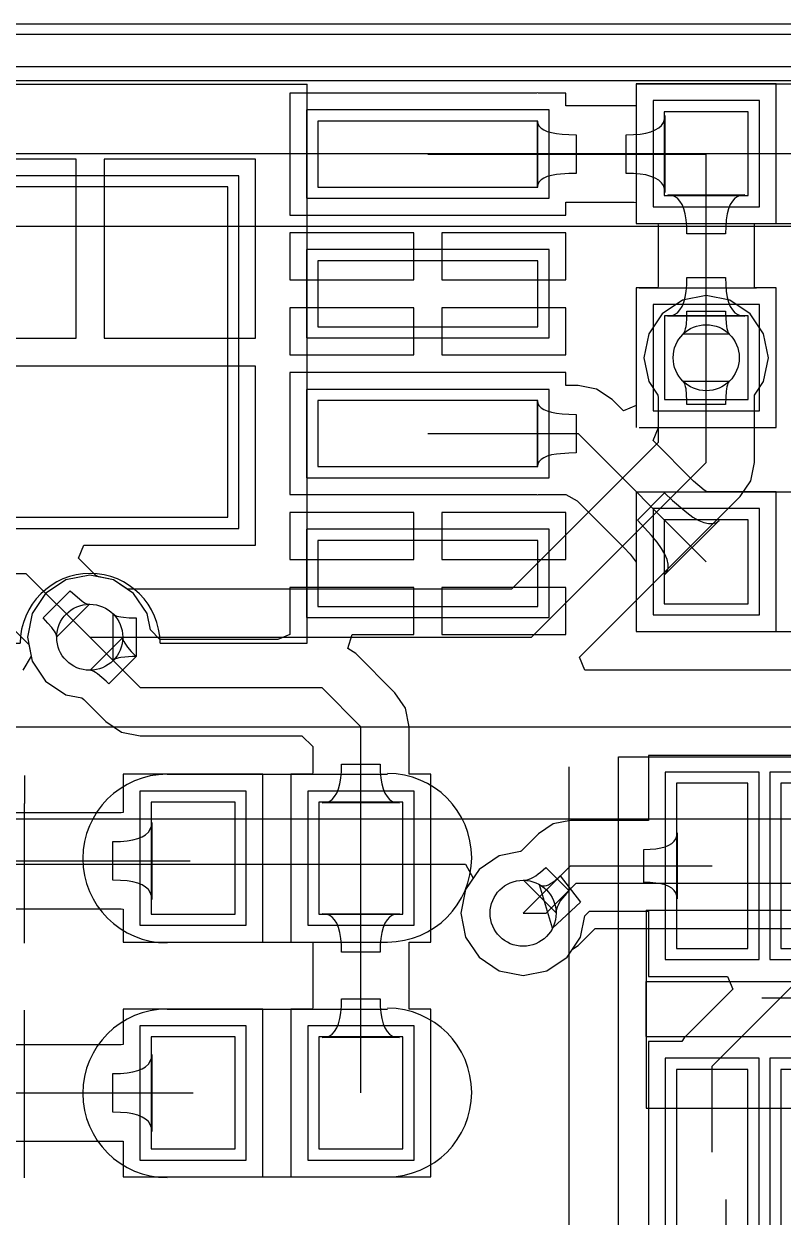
# Model space of a CAD drawing. Header units: millimetres. Extents: x 54.7 to 132.3, y 69.9 to 97.5.
# Drawn here: x 83.32 to 90.22, y 86.68 to 97.52 of the extents above; entities that cross this region are included whole.
import ezdxf

# ---------------------------------------------------------------- set-up
doc = ezdxf.new("R2010")
doc.units = ezdxf.units.MM
for name, color, linetype in [('BottomLayer', 5, 'Continuous'), ('BottomOverlay', 54, 'Continuous'), ('KeepOutLayer', 6, 'Continuous'), ('Mechanical13', 56, 'Continuous'), ('Mechanical15', 56, 'Continuous'), ('MultiLayer', 9, 'Continuous'), ('TopLayer', 1, 'Continuous'), ('TopOverlay', 2, 'Continuous'), ('TopPaste', 8, 'Continuous'), ('TopSolder', 216, 'Continuous')]:
    doc.layers.add(name, color=color, linetype=linetype)

# ---------------------------------------------------------------- blocks, each defined once
blk = doc.blocks.new('TP4056_6')
at = {"layer": 'TopLayer'}
for p, q in [((-3.996, 3.606), (-3.996, 3.006)), ((-1.996, 3.606), (-3.996, 3.606)), ((-1.996, 3.006), (-1.996, 3.606)), ((2.052, 3.606), (2.052, 3.006)), ((4.052, 3.606), (2.052, 3.606)), ((4.052, 3.006), (4.052, 3.606)), ((-3.996, 3.006), (-1.996, 3.006)), ((2.052, 3.006), (4.052, 3.006)), ((-1.178, 2.795), (-1.178, -0.205)), ((1.322, 2.795), (-1.178, 2.795)), ((1.322, -0.205), (1.322, 2.795)), ((-3.996, 2.336), (-3.996, 1.736)), ((-1.996, 2.336), (-3.996, 2.336)), ((-1.996, 1.736), (-1.996, 2.336)), ((2.052, 2.336), (2.052, 1.736)), ((4.052, 2.336), (2.052, 2.336)), ((4.052, 1.736), (4.052, 2.336)), ((-3.996, 1.736), (-1.996, 1.736)), ((2.052, 1.736), (4.052, 1.736)), ((-3.996, 1.066), (-3.996, 0.466)), ((-1.996, 1.066), (-3.996, 1.066)), ((-1.996, 0.466), (-1.996, 1.066)), ((2.052, 1.066), (2.052, 0.466)), ((4.052, 1.066), (2.052, 1.066)), ((4.052, 0.466), (4.052, 1.066)), ((-3.996, 0.466), (-1.996, 0.466)), ((2.052, 0.466), (4.052, 0.466)), ((-3.996, -0.204), (-3.996, -0.804)), ((-1.996, -0.204), (-3.996, -0.204)), ((-1.996, -0.804), (-1.996, -0.204)), ((-1.178, -0.205), (1.322, -0.205)), ((2.052, -0.204), (2.052, -0.804)), ((4.052, -0.204), (2.052, -0.204)), ((4.052, -0.804), (4.052, -0.204)), ((-3.996, -0.804), (-1.996, -0.804)), ((2.052, -0.804), (4.052, -0.804))]:
    blk.add_line(p, q, dxfattribs=at)
at = {"layer": 'TopOverlay'}
for p, q in [((-1.898, 3.941), (-1.898, -1.139)), ((-0.563, 3.941), (-1.898, 3.941)), ((1.942, 3.941), (0.707, 3.941)), ((1.942, 3.941), (1.942, -1.139)), ((1.942, -1.139), (-1.898, -1.139))]:
    blk.add_line(p, q, dxfattribs=at)
blk.add_arc((0.072, 3.941), 0.635, 180, 0, dxfattribs=at)
at = {"layer": 'TopPaste'}
for p, q in [((-3.996, 3.606), (-3.996, 3.006)), ((-1.996, 3.606), (-3.996, 3.606)), ((-1.996, 3.006), (-1.996, 3.606)), ((2.052, 3.606), (2.052, 3.006)), ((4.052, 3.606), (2.052, 3.606)), ((4.052, 3.006), (4.052, 3.606)), ((-3.996, 3.006), (-1.996, 3.006)), ((2.052, 3.006), (4.052, 3.006)), ((-1.178, 2.795), (-1.178, -0.205)), ((1.322, 2.795), (-1.178, 2.795)), ((1.322, -0.205), (1.322, 2.795)), ((-3.996, 2.336), (-3.996, 1.736)), ((-1.996, 2.336), (-3.996, 2.336)), ((-1.996, 1.736), (-1.996, 2.336)), ((2.052, 2.336), (2.052, 1.736)), ((4.052, 2.336), (2.052, 2.336)), ((4.052, 1.736), (4.052, 2.336)), ((-3.996, 1.736), (-1.996, 1.736)), ((2.052, 1.736), (4.052, 1.736)), ((-3.996, 1.066), (-3.996, 0.466)), ((-1.996, 1.066), (-3.996, 1.066)), ((-1.996, 0.466), (-1.996, 1.066)), ((2.052, 1.066), (2.052, 0.466)), ((4.052, 1.066), (2.052, 1.066)), ((4.052, 0.466), (4.052, 1.066)), ((-3.996, 0.466), (-1.996, 0.466)), ((2.052, 0.466), (4.052, 0.466)), ((-3.996, -0.204), (-3.996, -0.804)), ((-1.996, -0.204), (-3.996, -0.204)), ((-1.996, -0.804), (-1.996, -0.204)), ((-1.178, -0.205), (1.322, -0.205)), ((2.052, -0.204), (2.052, -0.804)), ((4.052, -0.204), (2.052, -0.204)), ((4.052, -0.804), (4.052, -0.204)), ((-3.996, -0.804), (-1.996, -0.804)), ((2.052, -0.804), (4.052, -0.804))]:
    blk.add_line(p, q, dxfattribs=at)
at = {"layer": 'TopSolder'}
for p, q in [((-4.097, 3.707), (-4.097, 2.904)), ((-1.894, 3.707), (-4.097, 3.707)), ((-1.894, 2.904), (-1.894, 3.707)), ((1.951, 3.707), (1.951, 2.904)), ((4.154, 3.707), (1.951, 3.707)), ((4.154, 2.904), (4.154, 3.707)), ((-4.097, 2.904), (-1.894, 2.904)), ((-1.279, 2.897), (-1.279, -0.306)), ((1.424, 2.897), (-1.279, 2.897)), ((1.424, -0.306), (1.424, 2.897)), ((1.951, 2.904), (4.154, 2.904)), ((-4.097, 2.437), (-4.097, 1.634)), ((-1.894, 2.437), (-4.097, 2.437)), ((-1.894, 1.634), (-1.894, 2.437)), ((1.951, 2.437), (1.951, 1.634)), ((4.154, 2.437), (1.951, 2.437)), ((4.154, 1.634), (4.154, 2.437)), ((-4.097, 1.634), (-1.894, 1.634)), ((1.951, 1.634), (4.154, 1.634)), ((-4.097, 1.167), (-4.097, 0.364)), ((-1.894, 1.167), (-4.097, 1.167)), ((-1.894, 0.364), (-1.894, 1.167)), ((1.951, 1.167), (1.951, 0.364)), ((4.154, 1.167), (1.951, 1.167)), ((4.154, 0.364), (4.154, 1.167)), ((-4.097, 0.364), (-1.894, 0.364)), ((1.951, 0.364), (4.154, 0.364)), ((-4.097, -0.103), (-4.097, -0.906)), ((-1.894, -0.103), (-4.097, -0.103)), ((-1.894, -0.906), (-1.894, -0.103)), ((1.951, -0.103), (1.951, -0.906)), ((4.154, -0.103), (1.951, -0.103)), ((4.154, -0.906), (4.154, -0.103)), ((-1.279, -0.306), (1.424, -0.306)), ((-4.097, -0.906), (-1.894, -0.906)), ((1.951, -0.906), (4.154, -0.906))]:
    blk.add_line(p, q, dxfattribs=at)
blk = doc.blocks.new('IMH3A_9')
at = {"layer": 'Mechanical13'}
for p, q in [((-1.5, 1.002), (-1.5, -0.798)), ((1.6, 1.002), (-1.5, 1.002)), ((1.6, -0.798), (1.6, 1.002)), ((1.6, -0.798), (-1.5, -0.798))]:
    blk.add_line(p, q, dxfattribs=at)
at = {"layer": 'Mechanical15'}
for p, q in [((-1.75, 2.388), (-1.75, -2.191)), ((1.85, 2.388), (-1.75, 2.388)), ((1.85, 2.388), (1.85, -2.191)), ((0.05, 0.5), (0.05, -0.5)), ((0.55, 0), (-0.45, 0)), ((1.85, -2.191), (-1.75, -2.191))]:
    blk.add_line(p, q, dxfattribs=at)
at = {"layer": 'TopLayer'}
for p, q in [((-0.575, 2.15), (-1.225, 2.15)), ((-1.225, 2.15), (-1.225, 0.65)), ((-0.575, 0.65), (-0.575, 2.15)), ((0.375, 2.15), (-0.275, 2.15)), ((-0.275, 2.15), (-0.275, 0.65)), ((0.375, 0.65), (0.375, 2.15)), ((1.325, 2.15), (0.675, 2.15)), ((0.675, 2.15), (0.675, 0.65)), ((1.325, 0.65), (1.325, 2.15)), ((-1.225, 0.65), (-0.575, 0.65)), ((-0.275, 0.65), (0.375, 0.65)), ((0.675, 0.65), (1.325, 0.65)), ((-0.575, -0.45), (-1.225, -0.45)), ((-1.225, -0.45), (-1.225, -1.95)), ((-0.575, -1.95), (-0.575, -0.45)), ((0.375, -0.45), (-0.275, -0.45)), ((-0.275, -0.45), (-0.275, -1.95)), ((0.375, -1.95), (0.375, -0.45)), ((1.325, -0.45), (0.675, -0.45)), ((0.675, -0.45), (0.675, -1.95)), ((1.325, -1.95), (1.325, -0.45)), ((-1.225, -1.95), (-0.575, -1.95)), ((-0.275, -1.95), (0.375, -1.95)), ((0.675, -1.95), (1.325, -1.95))]:
    blk.add_line(p, q, dxfattribs=at)
at = {"layer": 'TopOverlay'}
for p, q in [((2.3, 2.3), (2.3, -2.1)), ((1.6, 0.352), (-1.5, 0.352)), ((-1.5, 0.352), (-1.5, -0.148)), ((1.6, 0.352), (1.6, -0.148)), ((1.6, -0.148), (-1.5, -0.148))]:
    blk.add_line(p, q, dxfattribs=at)
at = {"layer": 'TopPaste'}
for p, q in [((-0.575, 2.15), (-1.225, 2.15)), ((-1.225, 2.15), (-1.225, 0.65)), ((-0.575, 0.65), (-0.575, 2.15)), ((0.375, 2.15), (-0.275, 2.15)), ((-0.275, 2.15), (-0.275, 0.65)), ((0.375, 0.65), (0.375, 2.15)), ((1.325, 2.15), (0.675, 2.15)), ((0.675, 2.15), (0.675, 0.65)), ((1.325, 0.65), (1.325, 2.15)), ((-1.225, 0.65), (-0.575, 0.65)), ((-0.275, 0.65), (0.375, 0.65)), ((0.675, 0.65), (1.325, 0.65)), ((-0.575, -0.45), (-1.225, -0.45)), ((-1.225, -0.45), (-1.225, -1.95)), ((-0.575, -1.95), (-0.575, -0.45)), ((0.375, -0.45), (-0.275, -0.45)), ((-0.275, -0.45), (-0.275, -1.95)), ((0.375, -1.95), (0.375, -0.45)), ((1.325, -0.45), (0.675, -0.45)), ((0.675, -0.45), (0.675, -1.95)), ((1.325, -1.95), (1.325, -0.45)), ((-1.225, -1.95), (-0.575, -1.95)), ((-0.275, -1.95), (0.375, -1.95)), ((0.675, -1.95), (1.325, -1.95))]:
    blk.add_line(p, q, dxfattribs=at)
at = {"layer": 'TopSolder'}
for p, q in [((-0.473, 2.252), (-1.327, 2.252)), ((-1.327, 2.252), (-1.327, 0.548)), ((-0.473, 0.548), (-0.473, 2.252)), ((0.477, 2.252), (-0.377, 2.252)), ((-0.377, 2.252), (-0.377, 0.548)), ((0.477, 0.548), (0.477, 2.252)), ((1.427, 2.252), (0.573, 2.252)), ((0.573, 2.252), (0.573, 0.548)), ((1.427, 0.548), (1.427, 2.252)), ((-1.327, 0.548), (-0.473, 0.548)), ((-0.377, 0.548), (0.477, 0.548)), ((0.573, 0.548), (1.427, 0.548)), ((-0.473, -0.348), (-1.327, -0.348)), ((-1.327, -0.348), (-1.327, -2.052)), ((-0.473, -2.052), (-0.473, -0.348)), ((0.477, -0.348), (-0.377, -0.348)), ((-0.377, -0.348), (-0.377, -2.052)), ((0.477, -2.052), (0.477, -0.348)), ((1.427, -0.348), (0.573, -0.348)), ((0.573, -0.348), (0.573, -2.052)), ((1.427, -2.052), (1.427, -0.348)), ((-1.327, -2.052), (-0.473, -2.052)), ((-0.377, -2.052), (0.477, -2.052)), ((0.573, -2.052), (1.427, -2.052))]:
    blk.add_line(p, q, dxfattribs=at)
blk = doc.blocks.new('SSH1106_B_12')
at = {"layer": 'BottomOverlay'}
blk.add_line((37.362, -25.381), (2.762, -25.381), dxfattribs=at)
blk = doc.blocks.new('R0603_16')
at = {"layer": 'TopLayer'}
for p, q in [((-1.0795, 0.381), (-1.0795, -0.381)), ((-0.3175, 0.381), (-1.0795, 0.381)), ((-0.3175, -0.381), (-0.3175, 0.381)), ((0.3175, 0.381), (0.3175, -0.381)), ((1.0795, 0.381), (0.3175, 0.381)), ((1.0795, -0.381), (1.0795, 0.381)), ((-1.0795, -0.381), (-0.3175, -0.381)), ((0.3175, -0.381), (1.0795, -0.381))]:
    blk.add_line(p, q, dxfattribs=at)
at = {"layer": 'TopOverlay'}
for p, q in [((-1.3335, 0.635), (-1.3335, -0.635)), ((1.3335, 0.635), (-1.3335, 0.635)), ((1.3335, 0.635), (1.3335, -0.635)), ((1.3335, -0.635), (-1.3335, -0.635))]:
    blk.add_line(p, q, dxfattribs=at)
at = {"layer": 'TopPaste'}
for p, q in [((-1.0795, 0.381), (-1.0795, -0.381)), ((-0.3175, 0.381), (-1.0795, 0.381)), ((-0.3175, -0.381), (-0.3175, 0.381)), ((0.3175, 0.381), (0.3175, -0.381)), ((1.0795, 0.381), (0.3175, 0.381)), ((1.0795, -0.381), (1.0795, 0.381)), ((-1.0795, -0.381), (-0.3175, -0.381)), ((0.3175, -0.381), (1.0795, -0.381))]:
    blk.add_line(p, q, dxfattribs=at)
at = {"layer": 'TopSolder'}
for p, q in [((-1.1811, 0.4826), (-1.1811, -0.4826)), ((-0.2159, 0.4826), (-1.1811, 0.4826)), ((-0.2159, -0.4826), (-0.2159, 0.4826)), ((0.2159, 0.4826), (0.2159, -0.4826)), ((1.1811, 0.4826), (0.2159, 0.4826)), ((1.1811, -0.4826), (1.1811, 0.4826)), ((-1.1811, -0.4826), (-0.2159, -0.4826)), ((0.2159, -0.4826), (1.1811, -0.4826))]:
    blk.add_line(p, q, dxfattribs=at)
blk = doc.blocks.new('R0603_19')
at = {"layer": 'TopLayer'}
for p, q in [((-1.0795, 0.381), (-1.0795, -0.381)), ((-0.3175, 0.381), (-1.0795, 0.381)), ((-0.3175, -0.381), (-0.3175, 0.381)), ((0.3175, 0.381), (0.3175, -0.381)), ((1.0795, 0.381), (0.3175, 0.381)), ((1.0795, -0.381), (1.0795, 0.381)), ((-1.0795, -0.381), (-0.3175, -0.381)), ((0.3175, -0.381), (1.0795, -0.381))]:
    blk.add_line(p, q, dxfattribs=at)
at = {"layer": 'TopOverlay'}
for p, q in [((-1.3335, -0.635), (-1.3335, 0.635)), ((-1.3335, 0.635), (1.3335, 0.635)), ((1.3335, -0.635), (1.3335, 0.635)), ((-1.3335, -0.635), (1.3335, -0.635))]:
    blk.add_line(p, q, dxfattribs=at)
at = {"layer": 'TopPaste'}
for p, q in [((-1.0795, 0.381), (-1.0795, -0.381)), ((-0.3175, 0.381), (-1.0795, 0.381)), ((-0.3175, -0.381), (-0.3175, 0.381)), ((0.3175, 0.381), (0.3175, -0.381)), ((1.0795, 0.381), (0.3175, 0.381)), ((1.0795, -0.381), (1.0795, 0.381)), ((-1.0795, -0.381), (-0.3175, -0.381)), ((0.3175, -0.381), (1.0795, -0.381))]:
    blk.add_line(p, q, dxfattribs=at)
at = {"layer": 'TopSolder'}
for p, q in [((-1.1811, 0.4826), (-1.1811, -0.4826)), ((-0.2159, 0.4826), (-1.1811, 0.4826)), ((-0.2159, -0.4826), (-0.2159, 0.4826)), ((0.2159, 0.4826), (0.2159, -0.4826)), ((1.1811, 0.4826), (0.2159, 0.4826)), ((1.1811, -0.4826), (1.1811, 0.4826)), ((-1.1811, -0.4826), (-0.2159, -0.4826)), ((0.2159, -0.4826), (1.1811, -0.4826))]:
    blk.add_line(p, q, dxfattribs=at)
blk = doc.blocks.new('LED_37')
at = {"layer": 'TopLayer'}
for p, q in [((-1.143, 0.508), (-1.143, -0.508)), ((-0.381, 0.508), (-1.143, 0.508)), ((-0.381, -0.508), (-0.381, 0.508)), ((0.381, 0.508), (0.381, -0.508)), ((1.143, 0.508), (0.381, 0.508)), ((1.143, -0.508), (1.143, 0.508)), ((-1.143, -0.508), (-0.381, -0.508)), ((0.381, -0.508), (1.143, -0.508))]:
    blk.add_line(p, q, dxfattribs=at)
at = {"layer": 'TopOverlay'}
for p, q in [((-0.997, 0.762), (1.003, 0.762)), ((-2.294, 0.497), (-2.294, 0.751)), ((-2.294, -0.773), (-2.294, 0.497)), ((-0.997, -0.762), (1.003, -0.762))]:
    blk.add_line(p, q, dxfattribs=at)
for centre, start, end in [((-0.997, -0.004), 90, 270), ((1.003, 0.004), 270, 90)]:
    blk.add_arc(centre, 0.766, start, end, dxfattribs=at)
at = {"layer": 'TopPaste'}
for p, q in [((-1.143, 0.508), (-1.143, -0.508)), ((-0.381, 0.508), (-1.143, 0.508)), ((-0.381, -0.508), (-0.381, 0.508)), ((0.381, 0.508), (0.381, -0.508)), ((1.143, 0.508), (0.381, 0.508)), ((1.143, -0.508), (1.143, 0.508)), ((-1.143, -0.508), (-0.381, -0.508)), ((0.381, -0.508), (1.143, -0.508))]:
    blk.add_line(p, q, dxfattribs=at)
at = {"layer": 'TopSolder'}
for p, q in [((-1.245, 0.61), (-1.245, -0.61)), ((-0.279, 0.61), (-1.245, 0.61)), ((-0.279, -0.61), (-0.279, 0.61)), ((0.279, 0.61), (0.279, -0.61)), ((1.245, 0.61), (0.279, 0.61)), ((1.245, -0.61), (1.245, 0.61)), ((-1.245, -0.61), (-0.279, -0.61)), ((0.279, -0.61), (1.245, -0.61))]:
    blk.add_line(p, q, dxfattribs=at)
blk = doc.blocks.new('LED_38')
at = {"layer": 'TopLayer'}
for p, q in [((-1.143, 0.508), (-1.143, -0.508)), ((-0.381, 0.508), (-1.143, 0.508)), ((-0.381, -0.508), (-0.381, 0.508)), ((0.381, 0.508), (0.381, -0.508)), ((1.143, 0.508), (0.381, 0.508)), ((1.143, -0.508), (1.143, 0.508)), ((-1.143, -0.508), (-0.381, -0.508)), ((0.381, -0.508), (1.143, -0.508))]:
    blk.add_line(p, q, dxfattribs=at)
at = {"layer": 'TopOverlay'}
for p, q in [((-0.997, 0.762), (1.003, 0.762)), ((-2.294, 0.751), (-2.294, 0.497)), ((-2.294, -0.773), (-2.294, 0.497)), ((-0.997, -0.762), (1.003, -0.762))]:
    blk.add_line(p, q, dxfattribs=at)
for centre, start, end in [((-0.997, -0.004), 90, 270), ((1.003, 0.004), 270, 90)]:
    blk.add_arc(centre, 0.766, start, end, dxfattribs=at)
at = {"layer": 'TopPaste'}
for p, q in [((-1.143, 0.508), (-1.143, -0.508)), ((-0.381, 0.508), (-1.143, 0.508)), ((-0.381, -0.508), (-0.381, 0.508)), ((0.381, 0.508), (0.381, -0.508)), ((1.143, 0.508), (0.381, 0.508)), ((1.143, -0.508), (1.143, 0.508)), ((-1.143, -0.508), (-0.381, -0.508)), ((0.381, -0.508), (1.143, -0.508))]:
    blk.add_line(p, q, dxfattribs=at)
at = {"layer": 'TopSolder'}
for p, q in [((-1.245, 0.61), (-1.245, -0.61)), ((-0.279, 0.61), (-1.245, 0.61)), ((-0.279, -0.61), (-0.279, 0.61)), ((0.279, 0.61), (0.279, -0.61)), ((1.245, 0.61), (0.279, 0.61)), ((1.245, -0.61), (1.245, 0.61)), ((-1.245, -0.61), (-0.279, -0.61)), ((0.279, -0.61), (1.245, -0.61))]:
    blk.add_line(p, q, dxfattribs=at)
blk = doc.blocks.new('C0603_43')
at = {"layer": 'TopLayer'}
for p, q in [((-0.356, 0.559), (-0.356, -0.203)), ((0.406, 0.559), (-0.356, 0.559)), ((0.406, -0.203), (0.406, 0.559)), ((1.041, 0.559), (1.041, -0.203)), ((1.803, 0.559), (1.041, 0.559)), ((1.803, -0.203), (1.803, 0.559)), ((-0.356, -0.203), (0.406, -0.203)), ((1.041, -0.203), (1.803, -0.203))]:
    blk.add_line(p, q, dxfattribs=at)
at = {"layer": 'TopOverlay'}
for p, q in [((-0.61, 0.813), (-0.61, -0.457)), ((0.457, 0.813), (-0.61, 0.813)), ((2.032, 0.813), (0.965, 0.813)), ((2.057, 0.813), (2.057, -0.457)), ((0.457, -0.457), (-0.61, -0.457)), ((2.032, -0.457), (0.965, -0.457))]:
    blk.add_line(p, q, dxfattribs=at)
at = {"layer": 'TopPaste'}
for p, q in [((-0.356, 0.559), (-0.356, -0.203)), ((0.406, 0.559), (-0.356, 0.559)), ((0.406, -0.203), (0.406, 0.559)), ((1.041, 0.559), (1.041, -0.203)), ((1.803, 0.559), (1.041, 0.559)), ((1.803, -0.203), (1.803, 0.559)), ((-0.356, -0.203), (0.406, -0.203)), ((1.041, -0.203), (1.803, -0.203))]:
    blk.add_line(p, q, dxfattribs=at)
at = {"layer": 'TopSolder'}
for p, q in [((-0.457, 0.66), (-0.457, -0.305)), ((0.508, 0.66), (-0.457, 0.66)), ((0.508, -0.305), (0.508, 0.66)), ((0.94, 0.66), (0.94, -0.305)), ((1.905, 0.66), (0.94, 0.66)), ((1.905, -0.305), (1.905, 0.66)), ((-0.457, -0.305), (0.508, -0.305)), ((0.94, -0.305), (1.905, -0.305))]:
    blk.add_line(p, q, dxfattribs=at)

msp = doc.modelspace()

# ---------------------------------------------------------------- linework, layer by layer
at = {"layer": 'BottomLayer'}
for p, q in [((58.634, 97.133), (97.593, 97.133)), ((92.075, 97.002), (81.712, 97.002)), ((81.712, 96.342), (92.075, 96.342)), ((81.985, 95.683), (92.075, 95.683)), ((89.306, 95.01), (89.123, 94.887)), ((89.522, 95.053), (89.306, 95.01)), ((89.738, 95.01), (89.522, 95.053)), ((89.922, 94.887), (89.738, 95.01)), ((89.123, 94.887), (89, 94.704)), ((90.044, 94.704), (89.922, 94.887)), ((89, 94.704), (88.957, 94.488)), ((90.087, 94.488), (90.044, 94.704)), ((88.957, 94.488), (89, 94.272)), ((89.522, 93.536), (89.522, 94.488)), ((90.044, 94.272), (90.087, 94.488)), ((89, 94.272), (89.083, 94.148)), ((89.319, 94.265), (89.312, 94.274)), ((89.312, 94.274), (89.732, 94.274)), ((89.325, 94.254), (89.319, 94.265)), ((89.33, 94.241), (89.325, 94.254)), ((89.335, 94.224), (89.33, 94.241)), ((89.339, 94.204), (89.335, 94.224)), ((89.71, 94.224), (89.706, 94.204)), ((89.714, 94.241), (89.71, 94.224)), ((89.72, 94.254), (89.714, 94.241)), ((89.726, 94.265), (89.72, 94.254)), ((89.732, 94.274), (89.726, 94.265)), ((89.96, 94.146), (90.044, 94.272)), ((89.083, 94.148), (89.085, 94.127)), ((89.085, 94.127), (89.085, 93.717)), ((89.347, 94.098), (89.339, 94.204)), ((89.699, 94.129), (89.697, 94.064)), ((89.703, 94.182), (89.699, 94.129)), ((89.706, 94.204), (89.703, 94.182)), ((89.96, 94.144), (89.96, 94.146)), ((89.96, 93.536), (89.96, 94.144)), ((89.347, 94.064), (89.347, 94.098)), ((89.697, 94.064), (89.347, 94.064)), ((89.085, 93.717), (87.754, 92.385)), ((87.935, 91.948), (89.522, 93.536)), ((89.926, 93.368), (89.96, 93.536)), ((89.832, 93.226), (89.926, 93.368)), ((88.372, 91.766), (89.832, 93.226)), ((83.922, 92.513), (83.705, 92.47)), ((84.138, 92.47), (83.922, 92.513)), ((83.705, 92.47), (83.522, 92.347)), ((84.264, 92.386), (84.138, 92.47)), ((84.265, 92.385), (84.264, 92.386)), ((87.754, 92.385), (84.265, 92.385)), ((83.522, 92.347), (83.4, 92.164)), ((83.4, 92.164), (83.357, 91.948)), ((84.136, 91.738), (84.136, 92.158)), ((84.136, 92.158), (84.144, 92.151)), ((84.144, 92.151), (84.155, 92.145)), ((84.155, 92.145), (84.169, 92.14)), ((84.169, 92.14), (84.186, 92.136)), ((84.186, 92.136), (84.205, 92.132)), ((84.205, 92.132), (84.228, 92.129)), ((84.228, 92.129), (84.281, 92.124)), ((84.281, 92.124), (84.345, 92.123)), ((84.345, 92.123), (84.345, 91.773)), ((83.357, 91.948), (83.391, 91.776)), ((83.922, 91.948), (87.935, 91.948)), ((83.391, 91.776), (83.314, 91.649)), ((84.144, 91.745), (84.136, 91.738)), ((84.155, 91.751), (84.144, 91.745)), ((84.169, 91.756), (84.155, 91.751)), ((84.186, 91.76), (84.169, 91.756)), ((84.205, 91.764), (84.186, 91.76)), ((84.312, 91.773), (84.205, 91.764)), ((84.345, 91.773), (84.312, 91.773)), ((88.42, 91.649), (88.372, 91.766)), ((92.929, 91.649), (88.42, 91.649)), ((73.177, 91.135), (93.193, 91.135)), ((75.692, 90.297), (103.175, 90.297)), ((75.863, 89.885), (87.337, 89.885)), ((87.337, 89.885), (87.405, 89.758)), ((88.173, 89.758), (88.197, 89.78)), ((88.197, 89.78), (88.381, 89.541)), ((87.405, 89.758), (87.337, 89.656)), ((88.127, 89.305), (88.009, 89.699)), ((88.009, 89.699), (88.023, 89.693)), ((88.023, 89.693), (88.038, 89.69)), ((88.038, 89.69), (88.054, 89.69)), ((88.054, 89.69), (88.071, 89.693)), ((88.068, 89.44), (88.341, 89.713)), ((88.071, 89.693), (88.09, 89.7)), ((88.09, 89.7), (88.109, 89.71)), ((88.109, 89.71), (88.129, 89.723)), ((88.129, 89.723), (88.151, 89.739)), ((88.151, 89.739), (88.173, 89.758)), ((88.341, 89.713), (99.492, 89.713)), ((87.337, 89.656), (87.294, 89.44)), ((88.381, 89.541), (88.127, 89.305)), ((87.294, 89.44), (87.337, 89.223)), ((87.859, 89.44), (88.068, 89.44)), ((88.359, 89.148), (88.512, 89.301)), ((88.512, 89.301), (93.933, 89.301)), ((87.337, 89.223), (87.459, 89.04)), ((88.307, 89.113), (88.359, 89.148)), ((87.459, 89.04), (87.642, 88.918)), ((88.075, 88.918), (88.258, 89.04)), ((88.258, 89.04), (88.307, 89.113)), ((87.642, 88.918), (87.859, 88.875)), ((87.859, 88.875), (88.075, 88.918))]:
    msp.add_line(p, q, dxfattribs=at)
for centre in [(89.522, 94.488), (83.922, 91.948), (87.859, 89.44)]:
    msp.add_circle(centre, 0.3, dxfattribs=at)
at = {"layer": 'KeepOutLayer'}
msp.add_line((58.532, 97.521), (130.127, 97.521), dxfattribs=at)
at = {"layer": 'MultiLayer'}
for centre in [(89.522, 94.488), (83.922, 91.948), (87.859, 89.44)]:
    msp.add_circle(centre, 0.3, dxfattribs=at)
at = {"layer": 'TopLayer'}
for p, q in [((75.118, 97.133), (97.593, 97.133)), ((90.157, 96.977), (88.887, 96.977)), ((88.887, 96.977), (88.887, 96.777)), ((90.157, 95.707), (90.157, 96.977)), ((87.981, 96.892), (85.739, 96.892)), ((85.739, 96.892), (85.739, 95.784)), ((87.99, 96.894), (87.981, 96.892)), ((88, 96.892), (87.99, 96.894)), ((88.247, 96.892), (88, 96.892)), ((88.247, 96.776), (88.247, 96.892)), ((88.869, 96.776), (88.247, 96.776)), ((88.887, 96.777), (88.869, 96.776)), ((87.99, 96.041), (87.99, 96.635)), ((87.99, 96.635), (87.994, 96.612)), ((87.994, 96.612), (88.004, 96.591)), ((89.116, 96.599), (89.133, 96.625)), ((89.133, 96.625), (89.144, 96.655)), ((89.144, 96.655), (89.147, 96.688)), ((89.147, 96.688), (89.147, 95.988)), ((88.004, 96.591), (88.022, 96.573)), ((88.022, 96.573), (88.046, 96.557)), ((88.046, 96.557), (88.078, 96.544)), ((88.078, 96.544), (88.116, 96.533)), ((88.116, 96.533), (88.162, 96.524)), ((88.162, 96.524), (88.214, 96.518)), ((88.214, 96.518), (88.274, 96.515)), ((88.274, 96.515), (88.34, 96.513)), ((88.34, 96.513), (88.34, 96.163)), ((88.794, 96.513), (88.861, 96.515)), ((88.794, 96.163), (88.794, 96.513)), ((88.861, 96.515), (88.921, 96.52)), ((88.921, 96.52), (88.974, 96.529)), ((88.974, 96.529), (89.02, 96.541)), ((89.02, 96.541), (89.059, 96.557)), ((89.059, 96.557), (89.091, 96.576)), ((89.091, 96.576), (89.116, 96.599)), ((83.798, 96.293), (82.421, 96.293)), ((83.798, 94.666), (83.798, 96.293)), ((85.429, 96.293), (84.052, 96.293)), ((84.052, 96.293), (84.052, 94.666)), ((85.429, 94.666), (85.429, 96.293)), ((86.993, 96.338), (89.519, 96.338)), ((89.522, 94.488), (89.522, 96.342)), ((87.994, 96.065), (87.99, 96.041)), ((88.004, 96.085), (87.994, 96.065)), ((88.022, 96.104), (88.004, 96.085)), ((88.046, 96.119), (88.022, 96.104)), ((88.078, 96.133), (88.046, 96.119)), ((88.116, 96.144), (88.078, 96.133)), ((88.162, 96.152), (88.116, 96.144)), ((88.274, 96.162), (88.162, 96.152)), ((88.34, 96.163), (88.274, 96.162)), ((88.861, 96.162), (88.794, 96.163)), ((88.921, 96.156), (88.861, 96.162)), ((88.974, 96.148), (88.921, 96.156)), ((89.02, 96.135), (88.974, 96.148)), ((89.059, 96.12), (89.02, 96.135)), ((89.091, 96.1), (89.059, 96.12)), ((89.116, 96.078), (89.091, 96.1)), ((89.133, 96.051), (89.116, 96.078)), ((89.144, 96.022), (89.133, 96.051)), ((89.147, 95.988), (89.144, 96.022)), ((89.206, 95.964), (89.172, 95.967)), ((89.172, 95.967), (89.872, 95.967)), ((89.235, 95.953), (89.206, 95.964)), ((89.262, 95.936), (89.235, 95.953)), ((89.809, 95.953), (89.783, 95.936)), ((89.839, 95.964), (89.809, 95.953)), ((89.872, 95.967), (89.839, 95.964)), ((88.247, 95.9), (88.26, 95.901)), ((88.247, 95.784), (88.247, 95.9)), ((88.26, 95.901), (88.869, 95.901)), ((88.869, 95.901), (88.887, 95.899)), ((88.887, 95.899), (88.887, 95.707)), ((89.284, 95.911), (89.262, 95.936)), ((89.304, 95.879), (89.284, 95.911)), ((89.319, 95.84), (89.304, 95.879)), ((89.741, 95.879), (89.725, 95.84)), ((89.76, 95.911), (89.741, 95.879)), ((89.783, 95.936), (89.76, 95.911)), ((85.739, 95.784), (87.981, 95.784)), ((87.981, 95.784), (87.99, 95.782)), ((87.99, 95.782), (88, 95.784)), ((88, 95.784), (88.247, 95.784)), ((89.332, 95.794), (89.319, 95.84)), ((89.34, 95.741), (89.332, 95.794)), ((89.346, 95.681), (89.34, 95.741)), ((89.704, 95.741), (89.699, 95.681)), ((89.713, 95.794), (89.704, 95.741)), ((89.725, 95.84), (89.713, 95.794)), ((88.887, 95.707), (89.083, 95.707)), ((89.083, 95.707), (89.085, 95.689)), ((89.085, 95.689), (89.085, 95.142)), ((89.347, 95.614), (89.346, 95.681)), ((89.699, 95.681), (89.697, 95.614)), ((89.96, 95.689), (89.961, 95.707)), ((89.96, 95.142), (89.96, 95.689)), ((89.961, 95.707), (90.157, 95.707)), ((86.866, 95.622), (85.739, 95.622)), ((85.739, 95.622), (85.739, 95.195)), ((86.866, 95.195), (86.866, 95.622)), ((88.247, 95.622), (87.12, 95.622)), ((87.12, 95.622), (87.12, 95.195)), ((88.247, 95.195), (88.247, 95.622)), ((89.697, 95.614), (89.347, 95.614)), ((85.739, 95.195), (86.866, 95.195)), ((87.12, 95.195), (88.247, 95.195)), ((89.346, 95.149), (89.347, 95.216)), ((89.347, 95.216), (89.697, 95.216)), ((89.697, 95.216), (89.699, 95.149)), ((89.083, 95.123), (88.887, 95.123)), ((88.887, 95.123), (88.887, 94.053)), ((89.085, 95.142), (89.083, 95.123)), ((89.332, 95.037), (89.34, 95.09)), ((89.34, 95.09), (89.346, 95.149)), ((89.699, 95.149), (89.704, 95.09)), ((89.704, 95.09), (89.713, 95.037)), ((89.961, 95.123), (89.96, 95.142)), ((90.157, 95.123), (89.961, 95.123)), ((90.157, 93.853), (90.157, 95.123)), ((89.304, 94.953), (89.319, 94.992)), ((89.319, 94.992), (89.332, 95.037)), ((89.713, 95.037), (89.725, 94.992)), ((89.725, 94.992), (89.741, 94.953)), ((86.866, 94.941), (85.739, 94.941)), ((85.739, 94.941), (85.739, 94.514)), ((86.866, 94.514), (86.866, 94.941)), ((88.247, 94.941), (87.12, 94.941)), ((87.12, 94.941), (87.12, 94.514)), ((88.247, 94.514), (88.247, 94.941)), ((89.172, 94.866), (89.206, 94.869)), ((89.872, 94.866), (89.172, 94.866)), ((89.206, 94.869), (89.235, 94.88)), ((89.235, 94.88), (89.262, 94.897)), ((89.262, 94.897), (89.284, 94.922)), ((89.284, 94.922), (89.304, 94.953)), ((89.346, 94.847), (89.347, 94.912)), ((89.347, 94.912), (89.697, 94.912)), ((89.697, 94.912), (89.698, 94.878)), ((89.698, 94.878), (89.706, 94.772)), ((89.741, 94.953), (89.76, 94.922)), ((89.76, 94.922), (89.783, 94.897)), ((89.783, 94.897), (89.809, 94.88)), ((89.809, 94.88), (89.839, 94.869)), ((89.839, 94.869), (89.872, 94.866)), ((89.335, 94.752), (89.339, 94.772)), ((89.339, 94.772), (89.342, 94.794)), ((89.342, 94.794), (89.346, 94.847)), ((89.706, 94.772), (89.71, 94.752)), ((82.421, 94.666), (83.798, 94.666)), ((84.052, 94.666), (85.429, 94.666)), ((89.312, 94.702), (89.319, 94.711)), ((89.732, 94.702), (89.312, 94.702)), ((89.319, 94.711), (89.325, 94.722)), ((89.325, 94.722), (89.33, 94.736)), ((89.33, 94.736), (89.335, 94.752)), ((89.71, 94.752), (89.714, 94.736)), ((89.714, 94.736), (89.72, 94.722)), ((89.72, 94.722), (89.726, 94.711)), ((89.726, 94.711), (89.732, 94.702)), ((85.739, 94.514), (86.866, 94.514)), ((87.12, 94.514), (88.247, 94.514)), ((83.925, 94.412), (82.421, 94.412)), ((85.429, 94.412), (83.925, 94.412)), ((85.429, 92.785), (85.429, 94.412)), ((87.981, 94.352), (85.739, 94.352)), ((85.739, 94.352), (85.739, 93.244)), ((87.99, 94.354), (87.981, 94.352)), ((88, 94.352), (87.99, 94.354)), ((88.247, 94.352), (88, 94.352)), ((88.247, 94.236), (88.247, 94.352)), ((88.358, 94.236), (88.247, 94.236)), ((88.525, 94.203), (88.358, 94.236)), ((88.667, 94.108), (88.525, 94.203)), ((88.77, 94.005), (88.667, 94.108)), ((87.99, 93.501), (87.99, 94.095)), ((87.99, 94.095), (87.994, 94.072)), ((87.994, 94.072), (88.004, 94.051)), ((88.004, 94.051), (88.022, 94.033)), ((88.022, 94.033), (88.046, 94.017)), ((88.046, 94.017), (88.078, 94.004)), ((88.078, 94.004), (88.116, 93.993)), ((88.887, 94.053), (88.77, 94.005)), ((88.116, 93.993), (88.162, 93.984)), ((88.162, 93.984), (88.214, 93.978)), ((88.214, 93.978), (88.274, 93.975)), ((88.274, 93.975), (88.34, 93.973)), ((88.34, 93.973), (88.34, 93.623)), ((86.993, 93.798), (88.358, 93.798)), ((88.358, 93.798), (89.522, 92.634)), ((89.039, 93.736), (89.088, 93.853)), ((89.088, 93.853), (90.157, 93.853)), ((89.408, 93.367), (89.039, 93.736)), ((88.046, 93.579), (88.022, 93.564)), ((88.078, 93.593), (88.046, 93.579)), ((88.116, 93.604), (88.078, 93.593)), ((88.162, 93.612), (88.116, 93.604)), ((88.274, 93.622), (88.162, 93.612)), ((88.34, 93.623), (88.274, 93.622)), ((87.994, 93.525), (87.99, 93.501)), ((88.004, 93.545), (87.994, 93.525)), ((88.022, 93.564), (88.004, 93.545)), ((89.504, 93.285), (89.408, 93.367)), ((85.739, 93.244), (87.981, 93.244)), ((87.981, 93.244), (87.99, 93.242)), ((87.99, 93.242), (88, 93.244)), ((88, 93.244), (88.247, 93.244)), ((88.247, 93.244), (88.247, 93.244)), ((88.247, 93.244), (88.247, 93.244)), ((88.247, 93.244), (88.35, 93.187)), ((88.897, 93.012), (89.144, 93.259)), ((89.144, 93.259), (89.216, 93.19)), ((89.528, 93.269), (89.504, 93.285)), ((90.157, 93.269), (89.528, 93.269)), ((90.157, 91.999), (90.157, 93.269)), ((88.35, 93.187), (88.774, 92.763)), ((89.216, 93.19), (89.345, 93.08)), ((86.866, 93.082), (85.739, 93.082)), ((85.739, 93.082), (85.739, 92.655)), ((86.866, 92.655), (86.866, 93.082)), ((88.247, 93.082), (87.12, 93.082)), ((87.12, 93.082), (87.12, 92.655)), ((88.247, 92.655), (88.247, 93.082)), ((89.345, 93.08), (89.402, 93.04)), ((89.402, 93.04), (89.454, 93.01)), ((89.026, 92.873), (88.897, 93.012)), ((89.639, 93.009), (89.147, 92.517)), ((89.454, 93.01), (89.501, 92.99)), ((89.501, 92.99), (89.543, 92.98)), ((89.543, 92.98), (89.58, 92.98)), ((89.58, 92.98), (89.612, 92.989)), ((89.612, 92.989), (89.639, 93.009)), ((89.076, 92.811), (89.026, 92.873)), ((89.116, 92.754), (89.076, 92.811)), ((83.821, 92.667), (83.869, 92.785)), ((83.869, 92.785), (85.429, 92.785)), ((88.774, 92.763), (88.83, 92.703)), ((88.83, 92.703), (88.869, 92.655)), ((89.146, 92.702), (89.116, 92.754)), ((89.166, 92.655), (89.146, 92.702)), ((83.975, 92.513), (83.821, 92.667)), ((85.739, 92.655), (86.866, 92.655)), ((87.12, 92.655), (88.247, 92.655)), ((88.869, 92.655), (88.887, 92.629)), ((88.887, 92.629), (88.887, 91.999)), ((89.176, 92.613), (89.166, 92.655)), ((89.176, 92.576), (89.176, 92.613)), ((80.945, 92.528), (83.341, 92.528)), ((83.341, 92.528), (83.922, 91.948)), ((83.992, 92.499), (83.975, 92.513)), ((84.138, 92.47), (83.992, 92.499)), ((89.147, 92.517), (89.167, 92.544)), ((89.167, 92.544), (89.176, 92.576)), ((84.321, 92.347), (84.138, 92.47)), ((86.866, 92.401), (85.739, 92.401)), ((85.739, 92.401), (85.739, 91.974)), ((86.866, 91.974), (86.866, 92.401)), ((88.247, 92.401), (87.12, 92.401)), ((87.12, 92.401), (87.12, 91.974)), ((88.247, 91.974), (88.247, 92.401)), ((83.498, 92.124), (83.746, 92.371)), ((83.746, 92.371), (83.77, 92.348)), ((83.77, 92.348), (83.851, 92.279)), ((83.851, 92.279), (83.867, 92.267)), ((83.867, 92.267), (83.882, 92.259)), ((84.443, 92.164), (84.321, 92.347)), ((83.919, 92.248), (83.622, 91.951)), ((83.882, 92.259), (83.896, 92.253)), ((83.896, 92.253), (83.908, 92.249)), ((83.908, 92.249), (83.919, 92.248)), ((84.473, 92.015), (84.443, 92.164)), ((83.16, 92.091), (83.369, 91.882)), ((83.543, 92.077), (83.498, 92.124)), ((83.577, 92.037), (83.543, 92.077)), ((83.591, 92.019), (83.577, 92.037)), ((83.602, 92.002), (83.591, 92.019)), ((83.611, 91.987), (83.602, 92.002)), ((83.617, 91.974), (83.611, 91.987)), ((83.62, 91.962), (83.617, 91.974)), ((83.622, 91.951), (83.62, 91.962)), ((83.922, 91.948), (84.379, 91.491)), ((83.925, 91.648), (84.222, 91.945)), ((84.222, 91.945), (84.223, 91.934)), ((84.474, 92.014), (84.473, 92.015)), ((84.56, 91.928), (84.474, 92.014)), ((85.739, 91.974), (85.632, 91.928)), ((86.268, 91.847), (86.307, 91.974)), ((86.307, 91.974), (86.866, 91.974)), ((87.12, 91.974), (88.247, 91.974)), ((88.887, 91.999), (90.157, 91.999)), ((83.369, 91.882), (83.37, 91.881)), ((83.37, 91.881), (83.4, 91.732)), ((84.223, 91.934), (84.226, 91.922)), ((84.226, 91.922), (84.232, 91.909)), ((84.232, 91.909), (84.241, 91.894)), ((84.241, 91.894), (84.252, 91.877)), ((84.252, 91.877), (84.266, 91.859)), ((84.266, 91.859), (84.3, 91.819)), ((85.632, 91.928), (84.56, 91.928)), ((86.339, 91.8), (86.268, 91.847)), ((83.4, 91.732), (83.522, 91.549)), ((84.345, 91.772), (84.097, 91.525)), ((84.3, 91.819), (84.345, 91.772)), ((86.695, 91.444), (86.339, 91.8)), ((83.935, 91.647), (83.925, 91.648)), ((83.947, 91.643), (83.935, 91.647)), ((83.961, 91.637), (83.947, 91.643)), ((83.976, 91.629), (83.961, 91.637)), ((83.992, 91.617), (83.976, 91.629)), ((84.073, 91.548), (83.992, 91.617)), ((83.522, 91.549), (83.705, 91.426)), ((84.097, 91.525), (84.073, 91.548)), ((83.705, 91.426), (83.852, 91.397)), ((83.852, 91.397), (83.868, 91.383)), ((84.379, 91.491), (86.03, 91.491)), ((86.03, 91.491), (86.385, 91.135)), ((86.79, 91.303), (86.695, 91.444)), ((83.868, 91.383), (84.07, 91.182)), ((86.823, 91.135), (86.79, 91.303)), ((84.07, 91.182), (84.211, 91.087)), ((84.211, 91.087), (84.379, 91.053)), ((86.385, 89.941), (86.385, 91.135)), ((86.823, 90.721), (86.823, 91.135)), ((84.379, 91.053), (85.849, 91.053)), ((85.849, 91.053), (85.948, 90.954)), ((85.948, 90.954), (85.948, 90.721)), ((92.055, 90.875), (88.997, 90.875)), ((88.997, 90.875), (88.997, 90.283)), ((86.209, 90.729), (86.21, 90.796)), ((86.21, 90.796), (86.56, 90.796)), ((86.56, 90.796), (86.562, 90.729)), ((85.496, 90.703), (84.226, 90.703)), ((84.226, 90.703), (84.226, 90.355)), ((85.496, 89.179), (85.496, 90.703)), ((85.946, 90.703), (85.75, 90.703)), ((85.75, 90.703), (85.75, 89.179)), ((85.948, 90.721), (85.946, 90.703)), ((86.195, 90.616), (86.203, 90.669)), ((86.203, 90.669), (86.209, 90.729)), ((86.562, 90.729), (86.567, 90.669)), ((86.567, 90.669), (86.576, 90.616)), ((86.824, 90.703), (86.823, 90.721)), ((87.02, 90.703), (86.824, 90.703)), ((87.02, 89.179), (87.02, 90.703)), ((86.147, 90.5), (86.167, 90.532)), ((86.167, 90.532), (86.182, 90.57)), ((86.182, 90.57), (86.195, 90.616)), ((86.576, 90.616), (86.588, 90.57)), ((86.588, 90.57), (86.604, 90.532)), ((86.604, 90.532), (86.623, 90.5)), ((86.035, 90.443), (86.069, 90.447)), ((86.735, 90.443), (86.035, 90.443)), ((86.069, 90.447), (86.098, 90.457)), ((86.098, 90.457), (86.125, 90.475)), ((86.125, 90.475), (86.147, 90.5)), ((86.623, 90.5), (86.646, 90.475)), ((86.646, 90.475), (86.672, 90.457)), ((86.672, 90.457), (86.702, 90.447)), ((86.702, 90.447), (86.735, 90.443)), ((84.208, 90.353), (82.454, 90.353)), ((84.226, 90.355), (84.208, 90.353)), ((84.472, 90.203), (84.483, 90.233)), ((84.483, 90.233), (84.486, 90.266)), ((84.486, 90.266), (84.486, 89.566)), ((88.133, 90.252), (87.999, 90.163)), ((88.29, 90.283), (88.133, 90.252)), ((88.997, 90.283), (88.29, 90.283)), ((84.201, 90.093), (84.261, 90.098)), ((84.261, 90.098), (84.314, 90.107)), ((84.314, 90.107), (84.359, 90.119)), ((84.359, 90.119), (84.398, 90.135)), ((84.398, 90.135), (84.43, 90.154)), ((84.43, 90.154), (84.455, 90.177)), ((84.455, 90.177), (84.472, 90.203)), ((87.999, 90.163), (87.84, 90.004)), ((89.23, 90.095), (89.245, 90.117)), ((89.245, 90.117), (89.254, 90.143)), ((89.254, 90.143), (89.257, 90.171)), ((89.257, 90.171), (89.257, 89.571)), ((84.133, 90.091), (84.201, 90.093)), ((84.133, 89.741), (84.133, 90.091)), ((87.835, 90), (87.642, 89.961)), ((87.839, 90.003), (87.835, 90)), ((87.84, 90.004), (87.839, 90.003)), ((88.954, 90.021), (89.012, 90.023)), ((88.954, 89.721), (88.954, 90.021)), ((89.012, 90.023), (89.064, 90.027)), ((89.064, 90.027), (89.109, 90.035)), ((89.109, 90.035), (89.148, 90.045)), ((89.148, 90.045), (89.182, 90.059)), ((89.182, 90.059), (89.209, 90.075)), ((89.209, 90.075), (89.23, 90.095)), ((81.801, 89.916), (84.836, 89.916)), ((86.385, 87.808), (86.385, 89.941)), ((87.642, 89.961), (87.459, 89.839)), ((87.459, 89.839), (87.337, 89.656)), ((87.859, 89.44), (88.29, 89.871)), ((87.954, 89.768), (87.975, 89.781)), ((87.975, 89.781), (87.996, 89.797)), ((87.996, 89.797), (88.018, 89.814)), ((88.018, 89.814), (88.064, 89.857)), ((88.064, 89.857), (88.276, 89.645)), ((88.29, 89.871), (89.576, 89.871)), ((84.201, 89.739), (84.133, 89.741)), ((84.261, 89.734), (84.201, 89.739)), ((84.314, 89.725), (84.261, 89.734)), ((84.359, 89.713), (84.314, 89.725)), ((84.398, 89.697), (84.359, 89.713)), ((84.43, 89.678), (84.398, 89.697)), ((84.455, 89.655), (84.43, 89.678)), ((87.862, 89.74), (87.879, 89.741)), ((88.159, 89.443), (87.862, 89.74)), ((87.879, 89.741), (87.897, 89.744)), ((87.897, 89.744), (87.915, 89.75)), ((87.915, 89.75), (87.934, 89.758)), ((87.934, 89.758), (87.954, 89.768)), ((89.012, 89.72), (88.954, 89.721)), ((89.064, 89.715), (89.012, 89.72)), ((89.109, 89.708), (89.064, 89.715)), ((89.148, 89.697), (89.109, 89.708)), ((89.182, 89.684), (89.148, 89.697)), ((89.209, 89.667), (89.182, 89.684)), ((89.23, 89.648), (89.209, 89.667)), ((84.472, 89.629), (84.455, 89.655)), ((84.483, 89.599), (84.472, 89.629)), ((84.486, 89.566), (84.483, 89.599)), ((87.337, 89.656), (87.294, 89.44)), ((88.2, 89.556), (88.187, 89.535)), ((88.216, 89.577), (88.2, 89.556)), ((88.253, 89.621), (88.216, 89.577)), ((88.276, 89.645), (88.253, 89.621)), ((89.245, 89.625), (89.23, 89.648)), ((89.254, 89.6), (89.245, 89.625)), ((89.257, 89.571), (89.254, 89.6)), ((82.454, 89.479), (84.208, 89.479)), ((84.208, 89.479), (84.226, 89.477)), ((84.226, 89.477), (84.226, 89.179)), ((88.16, 89.46), (88.159, 89.443)), ((88.163, 89.478), (88.16, 89.46)), ((88.169, 89.496), (88.163, 89.478)), ((88.177, 89.515), (88.169, 89.496)), ((88.187, 89.535), (88.177, 89.515)), ((88.426, 89.424), (88.461, 89.459)), ((88.461, 89.459), (88.997, 89.459)), ((88.997, 89.459), (88.997, 88.867)), ((86.069, 89.433), (86.035, 89.436)), ((86.035, 89.436), (86.735, 89.436)), ((86.098, 89.422), (86.069, 89.433)), ((86.125, 89.405), (86.098, 89.422)), ((86.147, 89.38), (86.125, 89.405)), ((86.167, 89.349), (86.147, 89.38)), ((86.182, 89.31), (86.167, 89.349)), ((86.604, 89.349), (86.588, 89.31)), ((86.623, 89.38), (86.604, 89.349)), ((86.646, 89.405), (86.623, 89.38)), ((86.672, 89.422), (86.646, 89.405)), ((86.702, 89.433), (86.672, 89.422)), ((86.735, 89.436), (86.702, 89.433)), ((87.294, 89.44), (87.337, 89.223)), ((88.38, 89.223), (88.419, 89.416)), ((88.419, 89.416), (88.42, 89.417)), ((88.42, 89.417), (88.426, 89.424)), ((86.195, 89.265), (86.182, 89.31)), ((86.203, 89.212), (86.195, 89.265)), ((86.576, 89.265), (86.567, 89.212)), ((86.588, 89.31), (86.576, 89.265)), ((84.226, 89.179), (85.496, 89.179)), ((85.75, 89.179), (85.946, 89.179)), ((85.946, 89.179), (85.948, 89.161)), ((85.948, 89.161), (85.948, 88.588)), ((86.209, 89.153), (86.203, 89.212)), ((86.21, 89.086), (86.209, 89.153)), ((86.562, 89.153), (86.56, 89.086)), ((86.567, 89.212), (86.562, 89.153)), ((86.823, 89.161), (86.824, 89.179)), ((86.823, 88.588), (86.823, 89.161)), ((86.824, 89.179), (87.02, 89.179)), ((87.337, 89.223), (87.459, 89.04)), ((88.258, 89.04), (88.38, 89.223)), ((86.56, 89.086), (86.21, 89.086)), ((87.459, 89.04), (87.642, 88.918)), ((88.075, 88.918), (88.258, 89.04)), ((87.642, 88.918), (87.859, 88.875)), ((87.859, 88.875), (88.075, 88.918)), ((89.576, 88.052), (90.526, 89.002)), ((88.997, 88.867), (89.715, 88.867)), ((89.715, 88.867), (89.764, 88.75)), ((89.764, 88.75), (89.321, 88.308)), ((85.948, 88.588), (85.946, 88.57)), ((86.203, 88.536), (86.209, 88.596)), ((86.209, 88.596), (86.21, 88.663)), ((86.21, 88.663), (86.56, 88.663)), ((86.56, 88.663), (86.562, 88.596)), ((86.562, 88.596), (86.567, 88.536)), ((86.824, 88.57), (86.823, 88.588)), ((85.496, 88.57), (84.226, 88.57)), ((84.226, 88.57), (84.226, 88.247)), ((85.496, 87.046), (85.496, 88.57)), ((85.946, 88.57), (85.75, 88.57)), ((85.75, 88.57), (85.75, 87.046)), ((86.182, 88.437), (86.195, 88.483)), ((86.195, 88.483), (86.203, 88.536)), ((86.567, 88.536), (86.576, 88.483)), ((86.576, 88.483), (86.588, 88.437)), ((87.02, 88.57), (86.824, 88.57)), ((87.02, 87.046), (87.02, 88.57)), ((86.125, 88.341), (86.147, 88.366)), ((86.147, 88.366), (86.167, 88.398)), ((86.167, 88.398), (86.182, 88.437)), ((86.588, 88.437), (86.604, 88.398)), ((86.604, 88.398), (86.623, 88.366)), ((86.623, 88.366), (86.646, 88.341)), ((86.035, 88.31), (86.069, 88.313)), ((86.735, 88.31), (86.035, 88.31)), ((86.069, 88.313), (86.098, 88.324)), ((86.098, 88.324), (86.125, 88.341)), ((86.646, 88.341), (86.672, 88.324)), ((86.672, 88.324), (86.702, 88.313)), ((86.702, 88.313), (86.735, 88.31)), ((89.3, 88.275), (88.997, 88.275)), ((88.997, 88.275), (88.997, 86.267)), ((89.321, 88.308), (89.3, 88.275)), ((84.208, 88.245), (82.454, 88.245)), ((84.226, 88.247), (84.208, 88.245)), ((84.483, 88.125), (84.486, 88.158)), ((84.486, 88.158), (84.486, 87.458)), ((84.398, 88.027), (84.43, 88.046)), ((84.43, 88.046), (84.455, 88.069)), ((84.455, 88.069), (84.472, 88.095)), ((84.472, 88.095), (84.483, 88.125)), ((89.576, 87.271), (89.576, 88.052)), ((84.133, 87.983), (84.201, 87.985)), ((84.133, 87.633), (84.133, 87.983)), ((84.201, 87.985), (84.261, 87.99)), ((84.261, 87.99), (84.314, 87.999)), ((84.314, 87.999), (84.359, 88.011)), ((84.359, 88.011), (84.398, 88.027)), ((81.801, 87.808), (84.861, 87.808)), ((84.201, 87.631), (84.133, 87.633)), ((84.261, 87.626), (84.201, 87.631)), ((84.314, 87.617), (84.261, 87.626)), ((84.359, 87.605), (84.314, 87.617)), ((84.398, 87.589), (84.359, 87.605)), ((84.43, 87.57), (84.398, 87.589)), ((84.455, 87.547), (84.43, 87.57)), ((84.472, 87.521), (84.455, 87.547)), ((84.483, 87.491), (84.472, 87.521)), ((84.486, 87.458), (84.483, 87.491)), ((82.454, 87.37), (84.208, 87.37)), ((84.208, 87.37), (84.226, 87.369)), ((84.226, 87.369), (84.226, 87.046)), ((84.226, 87.046), (85.496, 87.046)), ((85.75, 87.046), (87.02, 87.046)), ((89.703, 84.109), (89.703, 86.84))]:
    msp.add_line(p, q, dxfattribs=at)
for centre in [(89.522, 94.488), (83.922, 91.948), (87.859, 89.44)]:
    msp.add_circle(centre, 0.3, dxfattribs=at)

# ---------------------------------------------------------------- block references
for name, p, rotation in [('SSH1106_B_12', (97.251, 72.045), 180), ('TP4056_6', (83.998, 95.834), 180), ('R0603_16', (90.221, 96.342), 180), ('C0603_43', (90.945, 94.666), 180), ('R0603_19', (90.221, 92.634), 360), ('IMH3A_9', (90.576, 88.671), 180), ('LED_38', (85.623, 89.941), 360), ('LED_37', (85.623, 87.808), 360)]:
    msp.add_blockref(name, p, dxfattribs=dict(rotation=rotation))

doc.saveas('drawing.dxf')
